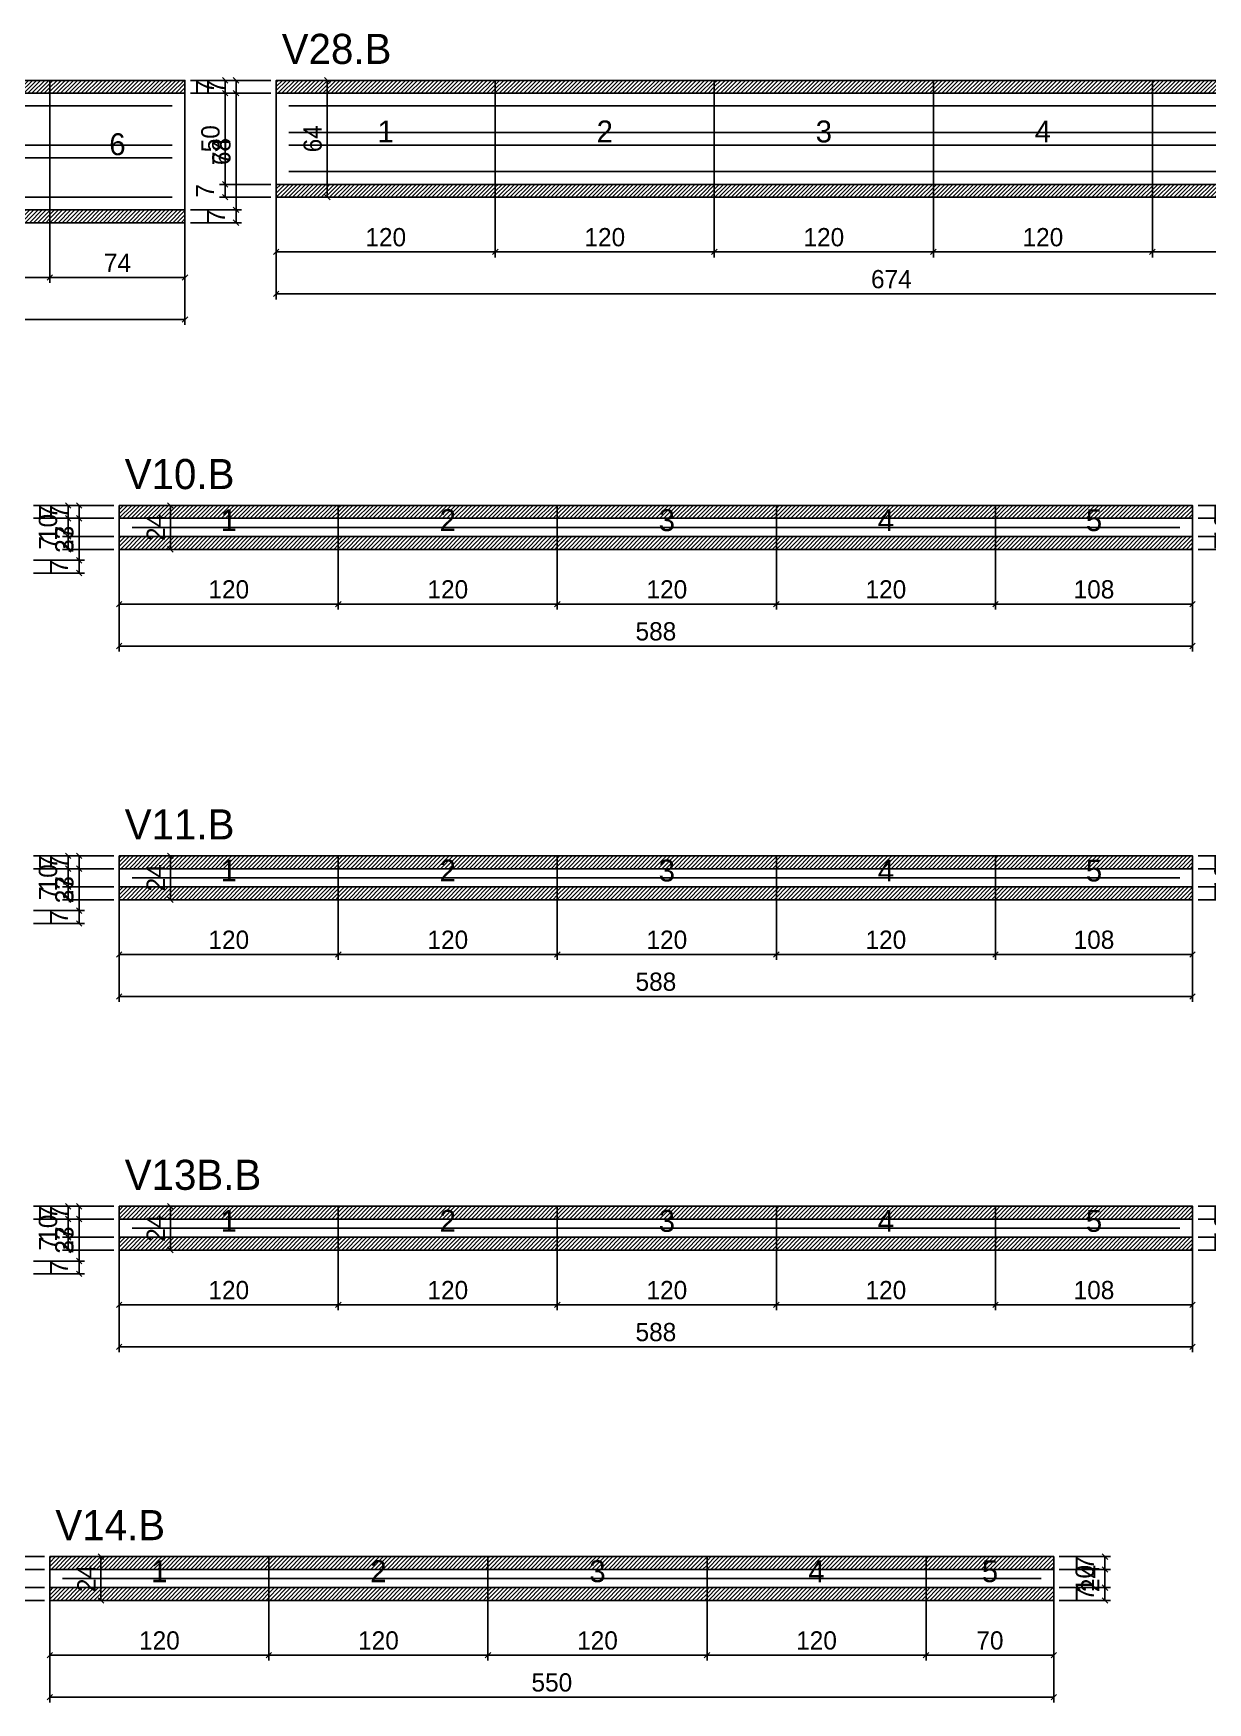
# Model space of a CAD drawing. Extents: x -9000 to 3070, y -6529 to 1250.
# Drawn here: x 824 to 1467, y -2479 to -1564 of the extents above; entities that cross this region are included whole.
import ezdxf
from ezdxf.enums import TextEntityAlignment as Align

# ---------------------------------------------------------------- set-up
doc = ezdxf.new("R2010")
doc.units = 0
for name, color, linetype in [('5', 5, 'Continuous'), ('COTA', 241, 'Continuous'), ('NOMENCLATURA', 7, 'Continuous'), ('Painéis', 200, 'Continuous'), ('SARR_2.2x5', 40, 'Continuous'), ('SARR_2.2x7', 40, 'Continuous'), ('SCO-___-LAJ', 224, 'Continuous')]:
    doc.layers.add(name, color=color, linetype=linetype)
doc.dimstyles.new('PAINEL', dxfattribs={"dimtxt": 10, "dimasz": 3, "dimexe": 3, "dimexo": 3, "dimgap": 3, "dimtad": 1, "dimblk": 'OBLIQUE', "dimblk1": 'OBLIQUE', "dimcen": 2.5, "dimclrd": 4, "dimclre": 4, "dimclrt": 240, "dimazin": 3, "dimtfac": 1, "dimtmove": 0, "dimatfit": 3})

# ---------------------------------------------------------------- blocks, each defined once
blk = doc.blocks.new('_OBLIQUE')
at = {"color": 0, "linetype": 'BYBLOCK'}
blk.add_line((-0.5, -0.5), (0.5, 0.5), dxfattribs=at)

msp = doc.modelspace()

# ---------------------------------------------------------------- hatches: boundary and pattern name
at = {"layer": 'COTA'}
h = msp.add_hatch(dxfattribs=at)
h.set_pattern_fill('ANSI31', scale=0.5)
h.paths.add_polyline_path([(713, -1597), (833, -1597), (833, -1590), (713, -1590)])
h = msp.add_hatch(dxfattribs=at)
h.set_pattern_fill('ANSI31', scale=0.5)
h.paths.add_polyline_path([(833, -1597), (907, -1597), (907, -1590), (833, -1590)])
h = msp.add_hatch(dxfattribs=at)
h.set_pattern_fill('ANSI31', scale=0.5)
h.paths.add_polyline_path([(957, -1597), (1077, -1597), (1077, -1590), (957, -1590)])
h = msp.add_hatch(dxfattribs=at)
h.set_pattern_fill('ANSI31', scale=0.5)
h.paths.add_polyline_path([(1077, -1597), (1197, -1597), (1197, -1590), (1077, -1590)])
h = msp.add_hatch(dxfattribs=at)
h.set_pattern_fill('ANSI31', scale=0.5)
h.paths.add_polyline_path([(1197, -1597), (1317, -1597), (1317, -1590), (1197, -1590)])
h = msp.add_hatch(dxfattribs=at)
h.set_pattern_fill('ANSI31', scale=0.5)
h.paths.add_polyline_path([(1317, -1597), (1437, -1597), (1437, -1590), (1317, -1590)])
h = msp.add_hatch(dxfattribs=at)
h.set_pattern_fill('ANSI31', scale=0.5)
h.paths.add_polyline_path([(1437, -1597), (1557, -1597), (1557, -1590), (1437, -1590)])
h = msp.add_hatch(dxfattribs=at)
h.set_pattern_fill('ANSI31', scale=0.5)
h.paths.add_polyline_path([(957, -1654), (1077, -1654), (1077, -1647), (957, -1647)])
h = msp.add_hatch(dxfattribs=at)
h.set_pattern_fill('ANSI31', scale=0.5)
h.paths.add_polyline_path([(1077, -1654), (1197, -1654), (1197, -1647), (1077, -1647)])
h = msp.add_hatch(dxfattribs=at)
h.set_pattern_fill('ANSI31', scale=0.5)
h.paths.add_polyline_path([(1197, -1654), (1317, -1654), (1317, -1647), (1197, -1647)])
h = msp.add_hatch(dxfattribs=at)
h.set_pattern_fill('ANSI31', scale=0.5)
h.paths.add_polyline_path([(1317, -1654), (1437, -1654), (1437, -1647), (1317, -1647)])
h = msp.add_hatch(dxfattribs=at)
h.set_pattern_fill('ANSI31', scale=0.5)
h.paths.add_polyline_path([(1437, -1654), (1557, -1654), (1557, -1647), (1437, -1647)])
h = msp.add_hatch(dxfattribs=at)
h.set_pattern_fill('ANSI31', scale=0.5)
h.paths.add_polyline_path([(713, -1668), (833, -1668), (833, -1661), (713, -1661)])
h = msp.add_hatch(dxfattribs=at)
h.set_pattern_fill('ANSI31', scale=0.5)
h.paths.add_polyline_path([(833, -1668), (907, -1668), (907, -1661), (833, -1661)])
h = msp.add_hatch(dxfattribs=at)
h.set_pattern_fill('ANSI31', scale=0.5)
h.paths.add_polyline_path([(871, -1830), (991, -1830), (991, -1823), (871, -1823)])
h = msp.add_hatch(dxfattribs=at)
h.set_pattern_fill('ANSI31', scale=0.5)
h.paths.add_polyline_path([(991, -1830), (1111, -1830), (1111, -1823), (991, -1823)])
h = msp.add_hatch(dxfattribs=at)
h.set_pattern_fill('ANSI31', scale=0.5)
h.paths.add_polyline_path([(1111, -1830), (1231, -1830), (1231, -1823), (1111, -1823)])
h = msp.add_hatch(dxfattribs=at)
h.set_pattern_fill('ANSI31', scale=0.5)
h.paths.add_polyline_path([(1231, -1830), (1351, -1830), (1351, -1823), (1231, -1823)])
h = msp.add_hatch(dxfattribs=at)
h.set_pattern_fill('ANSI31', scale=0.5)
h.paths.add_polyline_path([(1351, -1830), (1459, -1830), (1459, -1823), (1351, -1823)])
h = msp.add_hatch(dxfattribs=at)
h.set_pattern_fill('ANSI31', scale=0.5)
h.paths.add_polyline_path([(871, -1847), (991, -1847), (991, -1840), (871, -1840)])
h = msp.add_hatch(dxfattribs=at)
h.set_pattern_fill('ANSI31', scale=0.5)
h.paths.add_polyline_path([(991, -1847), (1111, -1847), (1111, -1840), (991, -1840)])
h = msp.add_hatch(dxfattribs=at)
h.set_pattern_fill('ANSI31', scale=0.5)
h.paths.add_polyline_path([(1111, -1847), (1231, -1847), (1231, -1840), (1111, -1840)])
h = msp.add_hatch(dxfattribs=at)
h.set_pattern_fill('ANSI31', scale=0.5)
h.paths.add_polyline_path([(1231, -1847), (1351, -1847), (1351, -1840), (1231, -1840)])
h = msp.add_hatch(dxfattribs=at)
h.set_pattern_fill('ANSI31', scale=0.5)
h.paths.add_polyline_path([(1351, -1847), (1459, -1847), (1459, -1840), (1351, -1840)])
h = msp.add_hatch(dxfattribs=at)
h.set_pattern_fill('ANSI31', scale=0.5)
h.paths.add_polyline_path([(871, -2022), (991, -2022), (991, -2015), (871, -2015)])
h = msp.add_hatch(dxfattribs=at)
h.set_pattern_fill('ANSI31', scale=0.5)
h.paths.add_polyline_path([(991, -2022), (1111, -2022), (1111, -2015), (991, -2015)])
h = msp.add_hatch(dxfattribs=at)
h.set_pattern_fill('ANSI31', scale=0.5)
h.paths.add_polyline_path([(1111, -2022), (1231, -2022), (1231, -2015), (1111, -2015)])
h = msp.add_hatch(dxfattribs=at)
h.set_pattern_fill('ANSI31', scale=0.5)
h.paths.add_polyline_path([(1231, -2022), (1351, -2022), (1351, -2015), (1231, -2015)])
h = msp.add_hatch(dxfattribs=at)
h.set_pattern_fill('ANSI31', scale=0.5)
h.paths.add_polyline_path([(1351, -2022), (1459, -2022), (1459, -2015), (1351, -2015)])
h = msp.add_hatch(dxfattribs=at)
h.set_pattern_fill('ANSI31', scale=0.5)
h.paths.add_polyline_path([(871, -2039), (991, -2039), (991, -2032), (871, -2032)])
h = msp.add_hatch(dxfattribs=at)
h.set_pattern_fill('ANSI31', scale=0.5)
h.paths.add_polyline_path([(991, -2039), (1111, -2039), (1111, -2032), (991, -2032)])
h = msp.add_hatch(dxfattribs=at)
h.set_pattern_fill('ANSI31', scale=0.5)
h.paths.add_polyline_path([(1111, -2039), (1231, -2039), (1231, -2032), (1111, -2032)])
h = msp.add_hatch(dxfattribs=at)
h.set_pattern_fill('ANSI31', scale=0.5)
h.paths.add_polyline_path([(1231, -2039), (1351, -2039), (1351, -2032), (1231, -2032)])
h = msp.add_hatch(dxfattribs=at)
h.set_pattern_fill('ANSI31', scale=0.5)
h.paths.add_polyline_path([(1351, -2039), (1459, -2039), (1459, -2032), (1351, -2032)])
h = msp.add_hatch(dxfattribs=at)
h.set_pattern_fill('ANSI31', scale=0.5)
h.paths.add_polyline_path([(871, -2214), (991, -2214), (991, -2207), (871, -2207)])
h = msp.add_hatch(dxfattribs=at)
h.set_pattern_fill('ANSI31', scale=0.5)
h.paths.add_polyline_path([(991, -2214), (1111, -2214), (1111, -2207), (991, -2207)])
h = msp.add_hatch(dxfattribs=at)
h.set_pattern_fill('ANSI31', scale=0.5)
h.paths.add_polyline_path([(1111, -2214), (1231, -2214), (1231, -2207), (1111, -2207)])
h = msp.add_hatch(dxfattribs=at)
h.set_pattern_fill('ANSI31', scale=0.5)
h.paths.add_polyline_path([(1231, -2214), (1351, -2214), (1351, -2207), (1231, -2207)])
h = msp.add_hatch(dxfattribs=at)
h.set_pattern_fill('ANSI31', scale=0.5)
h.paths.add_polyline_path([(1351, -2214), (1459, -2214), (1459, -2207), (1351, -2207)])
h = msp.add_hatch(dxfattribs=at)
h.set_pattern_fill('ANSI31', scale=0.5)
h.paths.add_polyline_path([(871, -2231), (991, -2231), (991, -2224), (871, -2224)])
h = msp.add_hatch(dxfattribs=at)
h.set_pattern_fill('ANSI31', scale=0.5)
h.paths.add_polyline_path([(991, -2231), (1111, -2231), (1111, -2224), (991, -2224)])
h = msp.add_hatch(dxfattribs=at)
h.set_pattern_fill('ANSI31', scale=0.5)
h.paths.add_polyline_path([(1111, -2231), (1231, -2231), (1231, -2224), (1111, -2224)])
h = msp.add_hatch(dxfattribs=at)
h.set_pattern_fill('ANSI31', scale=0.5)
h.paths.add_polyline_path([(1231, -2231), (1351, -2231), (1351, -2224), (1231, -2224)])
h = msp.add_hatch(dxfattribs=at)
h.set_pattern_fill('ANSI31', scale=0.5)
h.paths.add_polyline_path([(1351, -2231), (1459, -2231), (1459, -2224), (1351, -2224)])
h = msp.add_hatch(dxfattribs=at)
h.set_pattern_fill('ANSI31', scale=0.5)
h.paths.add_polyline_path([(833, -2406), (953, -2406), (953, -2399), (833, -2399)])
h = msp.add_hatch(dxfattribs=at)
h.set_pattern_fill('ANSI31', scale=0.5)
h.paths.add_polyline_path([(953, -2406), (1073, -2406), (1073, -2399), (953, -2399)])
h = msp.add_hatch(dxfattribs=at)
h.set_pattern_fill('ANSI31', scale=0.5)
h.paths.add_polyline_path([(1073, -2406), (1193, -2406), (1193, -2399), (1073, -2399)])
h = msp.add_hatch(dxfattribs=at)
h.set_pattern_fill('ANSI31', scale=0.5)
h.paths.add_polyline_path([(1193, -2406), (1313, -2406), (1313, -2399), (1193, -2399)])
h = msp.add_hatch(dxfattribs=at)
h.set_pattern_fill('ANSI31', scale=0.5)
h.paths.add_polyline_path([(1313, -2406), (1383, -2406), (1383, -2399), (1313, -2399)])
h = msp.add_hatch(dxfattribs=at)
h.set_pattern_fill('ANSI31', scale=0.5)
h.paths.add_polyline_path([(833, -2423), (953, -2423), (953, -2416), (833, -2416)])
h = msp.add_hatch(dxfattribs=at)
h.set_pattern_fill('ANSI31', scale=0.5)
h.paths.add_polyline_path([(953, -2423), (1073, -2423), (1073, -2416), (953, -2416)])
h = msp.add_hatch(dxfattribs=at)
h.set_pattern_fill('ANSI31', scale=0.5)
h.paths.add_polyline_path([(1073, -2423), (1193, -2423), (1193, -2416), (1073, -2416)])
h = msp.add_hatch(dxfattribs=at)
h.set_pattern_fill('ANSI31', scale=0.5)
h.paths.add_polyline_path([(1193, -2423), (1313, -2423), (1313, -2416), (1193, -2416)])
h = msp.add_hatch(dxfattribs=at)
h.set_pattern_fill('ANSI31', scale=0.5)
h.paths.add_polyline_path([(1313, -2423), (1383, -2423), (1383, -2416), (1313, -2416)])

# ---------------------------------------------------------------- linework, layer by layer
at = {"layer": 'Painéis'}
for p, q in [((713, -1597), (833, -1597)), ((833, -1661), (833, -1597)), ((833, -1661), (833, -1597)), ((833, -1597), (907, -1597)), ((833, -1661), (833, -1597)), ((907, -1661), (907, -1597)), ((957, -1597), (1077, -1597)), ((957, -1647), (957, -1597)), ((1077, -1647), (1077, -1597)), ((1077, -1647), (1077, -1597)), ((1077, -1597), (1197, -1597)), ((1077, -1647), (1077, -1597)), ((1197, -1647), (1197, -1597)), ((1197, -1647), (1197, -1597)), ((1197, -1597), (1317, -1597)), ((1197, -1647), (1197, -1597)), ((1317, -1647), (1317, -1597)), ((1317, -1647), (1317, -1597)), ((1317, -1597), (1437, -1597)), ((1317, -1647), (1317, -1597)), ((1437, -1647), (1437, -1597)), ((1437, -1647), (1437, -1597)), ((1437, -1597), (1557, -1597)), ((1437, -1647), (1437, -1597)), ((957, -1647), (1077, -1647)), ((1077, -1647), (1197, -1647)), ((1197, -1647), (1317, -1647)), ((1317, -1647), (1437, -1647)), ((1437, -1647), (1557, -1647)), ((713, -1661), (833, -1661)), ((833, -1661), (907, -1661)), ((871, -1830), (991, -1830)), ((871, -1840), (871, -1830)), ((991, -1840), (991, -1830)), ((991, -1840), (991, -1830)), ((991, -1830), (1111, -1830)), ((991, -1840), (991, -1830)), ((1111, -1840), (1111, -1830)), ((1111, -1840), (1111, -1830)), ((1111, -1830), (1231, -1830)), ((1111, -1840), (1111, -1830)), ((1231, -1840), (1231, -1830)), ((1231, -1840), (1231, -1830)), ((1231, -1830), (1351, -1830)), ((1231, -1840), (1231, -1830)), ((1351, -1840), (1351, -1830)), ((1351, -1840), (1351, -1830)), ((1351, -1830), (1459, -1830)), ((1351, -1840), (1351, -1830)), ((1459, -1840), (1459, -1830)), ((871, -1840), (991, -1840)), ((991, -1840), (1111, -1840)), ((1111, -1840), (1231, -1840)), ((1231, -1840), (1351, -1840)), ((1351, -1840), (1459, -1840)), ((871, -2022), (991, -2022)), ((871, -2032), (871, -2022)), ((991, -2032), (991, -2022)), ((991, -2032), (991, -2022)), ((991, -2022), (1111, -2022)), ((991, -2032), (991, -2022)), ((1111, -2032), (1111, -2022)), ((1111, -2032), (1111, -2022)), ((1111, -2022), (1231, -2022)), ((1111, -2032), (1111, -2022)), ((1231, -2032), (1231, -2022)), ((1231, -2032), (1231, -2022)), ((1231, -2022), (1351, -2022)), ((1231, -2032), (1231, -2022)), ((1351, -2032), (1351, -2022)), ((1351, -2032), (1351, -2022)), ((1351, -2022), (1459, -2022)), ((1351, -2032), (1351, -2022)), ((1459, -2032), (1459, -2022)), ((871, -2032), (991, -2032)), ((991, -2032), (1111, -2032)), ((1111, -2032), (1231, -2032)), ((1231, -2032), (1351, -2032)), ((1351, -2032), (1459, -2032)), ((871, -2214), (991, -2214)), ((871, -2224), (871, -2214)), ((991, -2224), (991, -2214)), ((991, -2224), (991, -2214)), ((991, -2214), (1111, -2214)), ((991, -2224), (991, -2214)), ((1111, -2224), (1111, -2214)), ((1111, -2224), (1111, -2214)), ((1111, -2214), (1231, -2214)), ((1111, -2224), (1111, -2214)), ((1231, -2224), (1231, -2214)), ((1231, -2224), (1231, -2214)), ((1231, -2214), (1351, -2214)), ((1231, -2224), (1231, -2214)), ((1351, -2224), (1351, -2214)), ((1351, -2224), (1351, -2214)), ((1351, -2214), (1459, -2214)), ((1351, -2224), (1351, -2214)), ((1459, -2224), (1459, -2214)), ((871, -2224), (991, -2224)), ((991, -2224), (1111, -2224)), ((1111, -2224), (1231, -2224)), ((1231, -2224), (1351, -2224)), ((1351, -2224), (1459, -2224)), ((833, -2406), (953, -2406)), ((833, -2416), (833, -2406)), ((953, -2416), (953, -2406)), ((953, -2416), (953, -2406)), ((953, -2406), (1073, -2406)), ((953, -2416), (953, -2406)), ((1073, -2416), (1073, -2406)), ((1073, -2416), (1073, -2406)), ((1073, -2406), (1193, -2406)), ((1073, -2416), (1073, -2406)), ((1193, -2416), (1193, -2406)), ((1193, -2416), (1193, -2406)), ((1193, -2406), (1313, -2406)), ((1193, -2416), (1193, -2406)), ((1313, -2416), (1313, -2406)), ((1313, -2416), (1313, -2406)), ((1313, -2406), (1383, -2406)), ((1313, -2416), (1313, -2406)), ((1383, -2416), (1383, -2406)), ((833, -2416), (953, -2416)), ((953, -2416), (1073, -2416)), ((1073, -2416), (1193, -2416)), ((1193, -2416), (1313, -2416)), ((1313, -2416), (1383, -2416))]:
    msp.add_line(p, q, dxfattribs=at)
at = {"layer": 'SARR_2.2x5'}
for points in [[(878, -1835), (991, -1835)], [(878, -1835), (991, -1835)], [(991, -1835), (1111, -1835)], [(991, -1835), (1111, -1835)], [(1111, -1835), (1231, -1835)], [(1111, -1835), (1231, -1835)], [(1231, -1835), (1351, -1835)], [(1231, -1835), (1351, -1835)], [(1351, -1835), (1452, -1835)], [(1351, -1835), (1452, -1835)], [(878, -2027), (991, -2027)], [(878, -2027), (991, -2027)], [(991, -2027), (1111, -2027)], [(991, -2027), (1111, -2027)], [(1111, -2027), (1231, -2027)], [(1111, -2027), (1231, -2027)], [(1231, -2027), (1351, -2027)], [(1231, -2027), (1351, -2027)], [(1351, -2027), (1452, -2027)], [(1351, -2027), (1452, -2027)], [(878, -2219), (991, -2219)], [(878, -2219), (991, -2219)], [(991, -2219), (1111, -2219)], [(991, -2219), (1111, -2219)], [(1111, -2219), (1231, -2219)], [(1111, -2219), (1231, -2219)], [(1231, -2219), (1351, -2219)], [(1231, -2219), (1351, -2219)], [(1351, -2219), (1452, -2219)], [(1351, -2219), (1452, -2219)], [(840, -2411), (953, -2411)], [(840, -2411), (953, -2411)], [(953, -2411), (1073, -2411)], [(953, -2411), (1073, -2411)], [(1073, -2411), (1193, -2411)], [(1073, -2411), (1193, -2411)], [(1193, -2411), (1313, -2411)], [(1193, -2411), (1313, -2411)], [(1313, -2411), (1376, -2411)], [(1313, -2411), (1376, -2411)]]:
    msp.add_lwpolyline(points, dxfattribs=at)
at = {"layer": 'SARR_2.2x7'}
for points in [[(713, -1604), (833, -1604)], [(713, -1604), (833, -1604)], [(833, -1604), (900, -1604)], [(833, -1604), (900, -1604)], [(964, -1604), (1077, -1604)], [(964, -1604), (1077, -1604)], [(1077, -1604), (1197, -1604)], [(1077, -1604), (1197, -1604)], [(1197, -1604), (1317, -1604)], [(1197, -1604), (1317, -1604)], [(1317, -1604), (1437, -1604)], [(1317, -1604), (1437, -1604)], [(1437, -1604), (1557, -1604)], [(1437, -1604), (1557, -1604)], [(964, -1618.5), (1077, -1618.5)], [(964, -1618.5), (1077, -1618.5)], [(1077, -1618.5), (1197, -1618.5)], [(1077, -1618.5), (1197, -1618.5)], [(1197, -1618.5), (1317, -1618.5)], [(1197, -1618.5), (1317, -1618.5)], [(1317, -1618.5), (1437, -1618.5)], [(1317, -1618.5), (1437, -1618.5)], [(1437, -1618.5), (1557, -1618.5)], [(1437, -1618.5), (1557, -1618.5)], [(713, -1625.5), (833, -1625.5)], [(713, -1625.5), (833, -1625.5)], [(833, -1625.5), (900, -1625.5)], [(833, -1625.5), (900, -1625.5)], [(964, -1625.5), (1077, -1625.5)], [(964, -1625.5), (1077, -1625.5)], [(1077, -1625.5), (1197, -1625.5)], [(1077, -1625.5), (1197, -1625.5)], [(1197, -1625.5), (1317, -1625.5)], [(1197, -1625.5), (1317, -1625.5)], [(1317, -1625.5), (1437, -1625.5)], [(1317, -1625.5), (1437, -1625.5)], [(1437, -1625.5), (1557, -1625.5)], [(1437, -1625.5), (1557, -1625.5)], [(713, -1632.5), (833, -1632.5)], [(713, -1632.5), (833, -1632.5)], [(833, -1632.5), (900, -1632.5)], [(833, -1632.5), (900, -1632.5)], [(964, -1640), (1077, -1640)], [(964, -1640), (1077, -1640)], [(1077, -1640), (1197, -1640)], [(1077, -1640), (1197, -1640)], [(1197, -1640), (1317, -1640)], [(1197, -1640), (1317, -1640)], [(1317, -1640), (1437, -1640)], [(1317, -1640), (1437, -1640)], [(1437, -1640), (1557, -1640)], [(1437, -1640), (1557, -1640)], [(713, -1654), (833, -1654)], [(713, -1654), (833, -1654)], [(833, -1654), (900, -1654)], [(833, -1654), (900, -1654)]]:
    msp.add_lwpolyline(points, dxfattribs=at)
at = {"layer": 'SCO-___-LAJ'}
for points in [[(713, -1597), (833, -1597), (833, -1590), (713, -1590)], [(833, -1597), (907, -1597), (907, -1590), (833, -1590)], [(957, -1597), (1077, -1597), (1077, -1590), (957, -1590)], [(1077, -1597), (1197, -1597), (1197, -1590), (1077, -1590)], [(1197, -1597), (1317, -1597), (1317, -1590), (1197, -1590)], [(1317, -1597), (1437, -1597), (1437, -1590), (1317, -1590)], [(1437, -1597), (1557, -1597), (1557, -1590), (1437, -1590)], [(957, -1654), (1077, -1654), (1077, -1647), (957, -1647)], [(1077, -1654), (1197, -1654), (1197, -1647), (1077, -1647)], [(1197, -1654), (1317, -1654), (1317, -1647), (1197, -1647)], [(1317, -1654), (1437, -1654), (1437, -1647), (1317, -1647)], [(1437, -1654), (1557, -1654), (1557, -1647), (1437, -1647)], [(713, -1668), (833, -1668), (833, -1661), (713, -1661)], [(833, -1668), (907, -1668), (907, -1661), (833, -1661)], [(871, -1830), (991, -1830), (991, -1823), (871, -1823)], [(991, -1830), (1111, -1830), (1111, -1823), (991, -1823)], [(1111, -1830), (1231, -1830), (1231, -1823), (1111, -1823)], [(1231, -1830), (1351, -1830), (1351, -1823), (1231, -1823)], [(1351, -1830), (1459, -1830), (1459, -1823), (1351, -1823)], [(871, -1847), (991, -1847), (991, -1840), (871, -1840)], [(991, -1847), (1111, -1847), (1111, -1840), (991, -1840)], [(1111, -1847), (1231, -1847), (1231, -1840), (1111, -1840)], [(1231, -1847), (1351, -1847), (1351, -1840), (1231, -1840)], [(1351, -1847), (1459, -1847), (1459, -1840), (1351, -1840)], [(871, -2022), (991, -2022), (991, -2015), (871, -2015)], [(991, -2022), (1111, -2022), (1111, -2015), (991, -2015)], [(1111, -2022), (1231, -2022), (1231, -2015), (1111, -2015)], [(1231, -2022), (1351, -2022), (1351, -2015), (1231, -2015)], [(1351, -2022), (1459, -2022), (1459, -2015), (1351, -2015)], [(871, -2039), (991, -2039), (991, -2032), (871, -2032)], [(991, -2039), (1111, -2039), (1111, -2032), (991, -2032)], [(1111, -2039), (1231, -2039), (1231, -2032), (1111, -2032)], [(1231, -2039), (1351, -2039), (1351, -2032), (1231, -2032)], [(1351, -2039), (1459, -2039), (1459, -2032), (1351, -2032)], [(871, -2214), (991, -2214), (991, -2207), (871, -2207)], [(991, -2214), (1111, -2214), (1111, -2207), (991, -2207)], [(1111, -2214), (1231, -2214), (1231, -2207), (1111, -2207)], [(1231, -2214), (1351, -2214), (1351, -2207), (1231, -2207)], [(1351, -2214), (1459, -2214), (1459, -2207), (1351, -2207)], [(871, -2231), (991, -2231), (991, -2224), (871, -2224)], [(991, -2231), (1111, -2231), (1111, -2224), (991, -2224)], [(1111, -2231), (1231, -2231), (1231, -2224), (1111, -2224)], [(1231, -2231), (1351, -2231), (1351, -2224), (1231, -2224)], [(1351, -2231), (1459, -2231), (1459, -2224), (1351, -2224)], [(833, -2406), (953, -2406), (953, -2399), (833, -2399)], [(953, -2406), (1073, -2406), (1073, -2399), (953, -2399)], [(1073, -2406), (1193, -2406), (1193, -2399), (1073, -2399)], [(1193, -2406), (1313, -2406), (1313, -2399), (1193, -2399)], [(1313, -2406), (1383, -2406), (1383, -2399), (1313, -2399)], [(833, -2423), (953, -2423), (953, -2416), (833, -2416)], [(953, -2423), (1073, -2423), (1073, -2416), (953, -2416)], [(1073, -2423), (1193, -2423), (1193, -2416), (1073, -2416)], [(1193, -2423), (1313, -2423), (1313, -2416), (1193, -2416)], [(1313, -2423), (1383, -2423), (1383, -2416), (1313, -2416)]]:
    msp.add_lwpolyline(points, close=True, dxfattribs=at)

# ---------------------------------------------------------------- texts
at = {"layer": '5'}
for s, p in [('6', (870, -1625)), ('1', (1017, -1618)), ('2', (1137, -1618)), ('3', (1257, -1618)), ('4', (1377, -1618)), ('1', (931, -1831)), ('2', (1051, -1831)), ('3', (1171, -1831)), ('4', (1291, -1831)), ('5', (1405, -1831)), ('1', (931, -2023)), ('2', (1051, -2023)), ('3', (1171, -2023)), ('4', (1291, -2023)), ('5', (1405, -2023)), ('1', (931, -2215)), ('2', (1051, -2215)), ('3', (1171, -2215)), ('4', (1291, -2215)), ('5', (1405, -2215)), ('1', (893, -2407)), ('2', (1013, -2407)), ('3', (1133, -2407)), ('4', (1253, -2407)), ('5', (1348, -2407))]:
    msp.add_text(s, height=12, dxfattribs=at).set_placement(p, align=Align.MIDDLE_CENTER)
at = {"layer": 'NOMENCLATURA'}
for s, p in [('V28.B', (960, -1581)), ('V10.B', (874, -1814)), ('V11.B', (874, -2006)), ('V13B.B', (874, -2198)), ('V14.B', (836, -2390))]:
    msp.add_text(s, height=16.5, dxfattribs=at).set_placement(p)

# ---------------------------------------------------------------- dimensions: what is measured, and where the dimension line sits
at = {"layer": 'COTA'}
for base, p1, p2 in [((935, -1668), (907, -1668), (907, -1590)), ((935, -1597), (907, -1597), (907, -1590)), ((929, -1597), (957, -1597), (957, -1590)), ((985, -1654), (957, -1654), (957, -1590)), ((935, -1661), (907, -1661), (907, -1597)), ((929, -1647), (957, -1647), (957, -1597)), ((929, -1654), (957, -1654), (957, -1647)), ((935, -1668), (907, -1668), (907, -1661)), ((849, -1860), (821, -1860), (821, -1823)), ((849, -1830), (821, -1830), (821, -1823)), ((849, -1853), (821, -1853), (821, -1830)), ((843, -1830), (871, -1830), (871, -1823)), ((843, -1840), (871, -1840), (871, -1830)), ((899, -1847), (871, -1847), (871, -1823)), ((1487, -1847), (1459, -1847), (1459, -1823)), ((1487, -1830), (1459, -1830), (1459, -1823)), ((1487, -1840), (1459, -1840), (1459, -1830)), ((843, -1847), (871, -1847), (871, -1840)), ((1487, -1847), (1459, -1847), (1459, -1840)), ((849, -1860), (821, -1860), (821, -1853)), ((849, -2052), (821, -2052), (821, -2015)), ((849, -2022), (821, -2022), (821, -2015)), ((849, -2045), (821, -2045), (821, -2022)), ((843, -2022), (871, -2022), (871, -2015)), ((843, -2032), (871, -2032), (871, -2022)), ((899, -2039), (871, -2039), (871, -2015)), ((1487, -2039), (1459, -2039), (1459, -2015)), ((1487, -2022), (1459, -2022), (1459, -2015)), ((1487, -2032), (1459, -2032), (1459, -2022)), ((843, -2039), (871, -2039), (871, -2032)), ((1487, -2039), (1459, -2039), (1459, -2032)), ((849, -2052), (821, -2052), (821, -2045)), ((849, -2244), (821, -2244), (821, -2207)), ((849, -2214), (821, -2214), (821, -2207)), ((849, -2237), (821, -2237), (821, -2214)), ((843, -2214), (871, -2214), (871, -2207)), ((843, -2224), (871, -2224), (871, -2214)), ((899, -2231), (871, -2231), (871, -2207)), ((1487, -2231), (1459, -2231), (1459, -2207)), ((1487, -2214), (1459, -2214), (1459, -2207)), ((1487, -2224), (1459, -2224), (1459, -2214)), ((843, -2231), (871, -2231), (871, -2224)), ((1487, -2231), (1459, -2231), (1459, -2224)), ((849, -2244), (821, -2244), (821, -2237)), ((805, -2406), (833, -2406), (833, -2399)), ((805, -2416), (833, -2416), (833, -2406)), ((861, -2423), (833, -2423), (833, -2399)), ((1411, -2423), (1383, -2423), (1383, -2399)), ((1411, -2406), (1383, -2406), (1383, -2399)), ((1411, -2416), (1383, -2416), (1383, -2406)), ((805, -2423), (833, -2423), (833, -2416)), ((1411, -2423), (1383, -2423), (1383, -2416))]:
    msp.add_linear_dim(base=base, p1=p1, p2=p2, angle=90, dimstyle='PAINEL', dxfattribs=at).render()
for base, p1, p2 in [((957, -1684), (957, -1647), (1077, -1647)), ((957, -1707), (957, -1647), (1631, -1647)), ((1077, -1684), (1077, -1647), (1197, -1647)), ((1197, -1684), (1197, -1647), (1317, -1647)), ((1317, -1684), (1317, -1647), (1437, -1647)), ((1437, -1684), (1437, -1647), (1557, -1647)), ((233, -1721), (233, -1661), (907, -1661)), ((713, -1698), (713, -1661), (833, -1661)), ((833, -1698), (833, -1661), (907, -1661)), ((871, -1877), (871, -1840), (991, -1840)), ((871, -1900), (871, -1840), (1459, -1840)), ((991, -1877), (991, -1840), (1111, -1840)), ((1111, -1877), (1111, -1840), (1231, -1840)), ((1231, -1877), (1231, -1840), (1351, -1840)), ((1351, -1877), (1351, -1840), (1459, -1840)), ((871, -2069), (871, -2032), (991, -2032)), ((871, -2092), (871, -2032), (1459, -2032)), ((991, -2069), (991, -2032), (1111, -2032)), ((1111, -2069), (1111, -2032), (1231, -2032)), ((1231, -2069), (1231, -2032), (1351, -2032)), ((1351, -2069), (1351, -2032), (1459, -2032)), ((871, -2261), (871, -2224), (991, -2224)), ((871, -2284), (871, -2224), (1459, -2224)), ((991, -2261), (991, -2224), (1111, -2224)), ((1111, -2261), (1111, -2224), (1231, -2224)), ((1231, -2261), (1231, -2224), (1351, -2224)), ((1351, -2261), (1351, -2224), (1459, -2224)), ((833, -2453), (833, -2416), (953, -2416)), ((833, -2476), (833, -2416), (1383, -2416)), ((953, -2453), (953, -2416), (1073, -2416)), ((1073, -2453), (1073, -2416), (1193, -2416)), ((1193, -2453), (1193, -2416), (1313, -2416)), ((1313, -2453), (1313, -2416), (1383, -2416))]:
    msp.add_linear_dim(base=base, p1=p1, p2=p2, dimstyle='PAINEL', dxfattribs=at).render()

doc.saveas('drawing.dxf')
